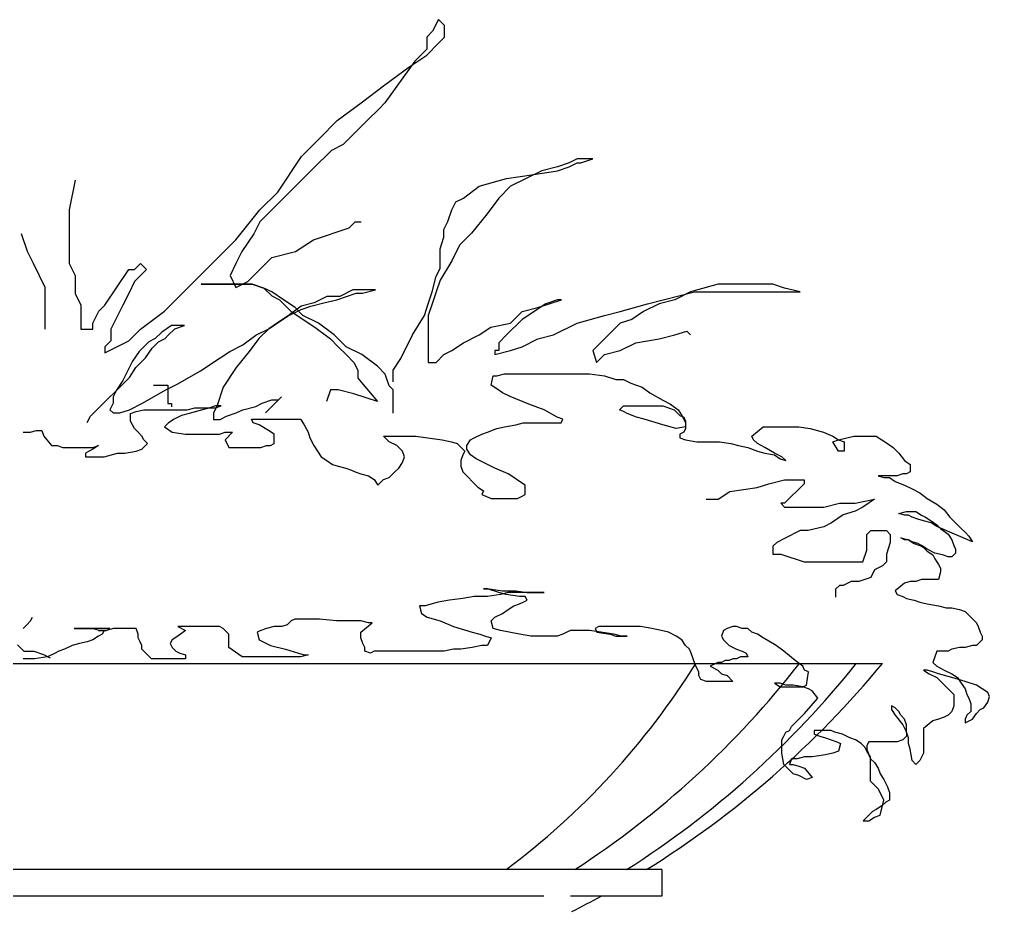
# Model space of a CAD drawing. Header units: millimetres. Extents: x 0 to 25200, y 0 to 17820.
# Drawn here: x 20078.5 to 20353.3, y 9381.8 to 9634.7 of the extents above; entities that cross this region are included whole.
import ezdxf

# ---------------------------------------------------------------- set-up
doc = ezdxf.new("R2010")
doc.units = ezdxf.units.MM
doc.header["$LTSCALE"] = 100
doc.header["$MEASUREMENT"] = 0
doc.layers.add('CO-TREE', color=251, linetype='Continuous')

# ---------------------------------------------------------------- blocks, each defined once
blk = doc.blocks.new('T-314')
at = {"layer": 'CO-TREE'}
for p, q in [((86.74, 282.51), (85.05, 279.13)), ((88.43, 280.82), (86.74, 282.51)), ((88.43, 277.45), (88.43, 280.82)), ((85.05, 279.13), (83.36, 277.45)), ((83.36, 277.45), (83.36, 274.07)), ((83.36, 272.38), (86.74, 275.76)), ((86.74, 275.76), (88.43, 277.45)), ((78.3, 269.01), (83.36, 272.38)), ((81.68, 272.38), (79.99, 270.69)), ((83.36, 274.07), (81.68, 272.38)), ((79.99, 270.69), (71.55, 258.88)), ((71.55, 263.94), (78.3, 269.01)), ((64.79, 258.88), (71.55, 263.94)), ((58.04, 253.82), (64.79, 258.88)), ((71.55, 258.88), (69.86, 257.19)), ((69.86, 257.19), (66.48, 253.82)), ((52.97, 248.75), (58.04, 253.82)), ((66.48, 253.82), (63.1, 250.44)), ((63.1, 250.44), (59.73, 247.07)), ((47.91, 243.69), (52.97, 248.75)), ((56.35, 245.38), (51.28, 240.31)), ((59.73, 247.07), (56.35, 245.38)), ((41.15, 233.56), (47.91, 243.69)), ((125.96, 242.96), (123.75, 241.85)), ((130.4, 242.96), (125.96, 242.96)), ((127.07, 241.85), (130.4, 242.96)), ((51.28, 240.31), (47.91, 236.94)), ((115.98, 239.63), (107.11, 235.2)), ((113.76, 238.53), (120.42, 239.63)), ((120.42, 240.74), (115.98, 239.63)), ((123.75, 241.85), (120.42, 240.74)), ((120.42, 239.63), (123.75, 240.74)), ((123.75, 240.74), (125.96, 241.85)), ((125.96, 241.85), (127.07, 241.85)), ((-16.25, 236.94), (-17.94, 228.5)), ((47.91, 236.94), (44.53, 233.56)), ((98.23, 235.2), (106, 237.42)), ((106, 237.42), (113.76, 238.53)), ((93.8, 231.87), (98.23, 235.2)), ((107.11, 235.2), (103.78, 231.87)), ((36.09, 228.5), (41.15, 233.56)), ((44.53, 233.56), (39.46, 228.5)), ((91.58, 230.76), (93.8, 231.87)), ((103.78, 231.87), (100.45, 227.44)), ((-17.94, 228.5), (-17.94, 213.31)), ((29.33, 220.06), (36.09, 228.5)), ((39.46, 228.5), (36.09, 225.12)), ((89.36, 225.22), (90.47, 228.55)), ((90.47, 228.55), (91.58, 230.76)), ((100.45, 227.44), (96.02, 221.89)), ((36.09, 225.12), (34.4, 221.75)), ((51.28, 220.06), (61.41, 223.44)), ((61.41, 223.44), (63.1, 225.12)), ((63.1, 225.12), (64.79, 225.12)), ((88.25, 223), (89.36, 225.22)), ((88.25, 220.79), (88.25, 223)), ((-29.76, 216.69), (-31.45, 221.75)), ((24.27, 215), (29.33, 220.06)), ((34.4, 221.75), (31.02, 216.69)), ((46.22, 216.69), (51.28, 220.06)), ((87.14, 217.46), (88.25, 220.79)), ((96.02, 221.89), (92.69, 218.57)), ((87.14, 211.92), (87.14, 217.46)), ((92.69, 218.57), (90.47, 214.13)), ((-28.07, 213.31), (-29.76, 216.69)), ((15.83, 206.56), (24.27, 215)), ((31.02, 216.69), (29.33, 213.31)), ((36.09, 211.62), (39.46, 215)), ((39.46, 215), (46.22, 216.69)), ((-24.7, 206.56), (-28.07, 213.31)), ((-17.94, 213.31), (-16.25, 209.94)), ((0.63, 211.62), (2.32, 213.31)), ((2.32, 213.31), (4.01, 211.62)), ((29.33, 213.31), (27.65, 209.94)), ((86.03, 209.7), (87.14, 211.92)), ((90.47, 214.13), (87.14, 208.59)), ((-16.25, 209.94), (-16.25, 204.87)), ((-7.81, 201.5), (-1.06, 211.62)), ((-1.06, 211.62), (0.63, 211.62)), ((4.01, 211.62), (0.63, 208.25)), ((27.65, 209.94), (29.33, 206.56)), ((32.71, 208.25), (36.09, 211.62)), ((84.92, 205.26), (86.03, 209.7)), ((-24.7, 194.75), (-24.7, 206.56)), ((0.63, 208.25), (-1.06, 204.87)), ((9.07, 199.81), (15.83, 206.56)), ((19.48, 207.48), (33.9, 207.48)), ((33.9, 207.48), (19.48, 207.48)), ((29.33, 206.56), (32.71, 208.25)), ((33.9, 207.48), (37.23, 206.37)), ((37.23, 206.37), (33.9, 207.48)), ((37.23, 206.37), (39.45, 204.15)), ((39.45, 205.26), (37.23, 206.37)), ((87.14, 208.59), (86.03, 205.26)), ((165.9, 207.48), (158.13, 205.26)), ((181.42, 207.48), (165.9, 207.48)), ((184.75, 206.37), (181.42, 207.48)), ((189.19, 205.26), (184.75, 206.37)), ((-16.25, 204.87), (-14.57, 201.5)), ((-1.06, 204.87), (-2.75, 201.5)), ((42.77, 203.05), (39.45, 205.26)), ((39.45, 204.15), (41.67, 203.05)), ((55.11, 203.99), (51.44, 202.16)), ((58.78, 203.99), (55.11, 203.99)), ((57.86, 203.08), (60.61, 203.99)), ((62.45, 205.83), (58.78, 203.99)), ((60.61, 203.99), (63.37, 204.91)), ((68.87, 205.83), (62.45, 205.83)), ((63.37, 204.91), (65.2, 204.91)), ((65.2, 204.91), (68.87, 205.83)), ((83.81, 201.94), (84.92, 205.26)), ((86.03, 205.26), (84.92, 201.94)), ((145.93, 201.94), (154.8, 204.15)), ((158.13, 205.26), (153.69, 203.05)), ((154.8, 204.15), (159.24, 205.26)), ((159.24, 205.26), (189.19, 205.26)), ((-14.57, 201.5), (-14.57, 194.75)), ((-9.5, 199.81), (-7.81, 201.5)), ((-2.75, 201.5), (-6.12, 194.75)), ((41.67, 203.05), (44.99, 199.72)), ((46.1, 200.83), (42.77, 203.05)), ((47.77, 201.24), (44.1, 198.49)), ((48.32, 198.61), (46.1, 200.83)), ((51.44, 202.16), (47.77, 201.24)), ((47.77, 200.32), (50.52, 201.24)), ((50.52, 201.24), (54.19, 202.16)), ((54.19, 202.16), (57.86, 203.08)), ((82.71, 198.61), (83.81, 201.94)), ((84.92, 201.94), (83.81, 198.61)), ((117.09, 201.94), (110.44, 197.5)), ((110.44, 199.72), (114.87, 200.83)), ((114.87, 200.83), (121.53, 203.05)), ((120.42, 203.05), (117.09, 201.94)), ((121.53, 203.05), (120.42, 203.05)), ((138.17, 199.72), (145.93, 201.94)), ((149.26, 201.94), (144.82, 199.72)), ((153.69, 203.05), (149.26, 201.94)), ((-11.19, 196.43), (-9.5, 199.81)), ((2.32, 194.75), (9.07, 199.81)), ((44.1, 198.49), (41.35, 196.66)), ((41.35, 196.66), (44.1, 198.49)), ((44.1, 198.49), (47.77, 200.32)), ((44.99, 199.72), (51.65, 195.28)), ((52.76, 196.39), (48.32, 198.61)), ((79.38, 193.07), (82.71, 198.61)), ((83.81, 198.61), (83.81, 185.31)), ((107.11, 196.39), (110.44, 199.72)), ((125.96, 196.39), (133.73, 198.61)), ((133.73, 198.61), (138.17, 199.72)), ((144.82, 199.72), (141.49, 197.5)), ((-11.19, 194.75), (-11.19, 196.43)), ((11.07, 195.74), (8.32, 193.9)), ((14.74, 195.74), (11.07, 195.74)), ((11.99, 194.82), (14.74, 195.74)), ((41.35, 196.66), (38.6, 194.82)), ((38.6, 194.82), (41.35, 196.66)), ((51.65, 195.28), (56.08, 191.96)), ((57.19, 193.07), (52.76, 196.39)), ((98.23, 193.07), (101.56, 195.28)), ((101.56, 195.28), (107.11, 196.39)), ((110.44, 197.5), (106, 193.07)), ((119.31, 193.07), (125.96, 196.39)), ((138.17, 196.39), (135.95, 194.18)), ((141.49, 197.5), (138.17, 196.39)), ((-14.57, 194.75), (-11.19, 194.75)), ((-6.12, 194.75), (-6.12, 191.37)), ((-1.06, 191.37), (2.32, 194.75)), ((8.32, 193.9), (6.48, 192.07)), ((9.24, 192.07), (10.15, 192.99)), ((10.15, 192.99), (11.99, 194.82)), ((31.26, 190.24), (34.93, 192.99)), ((34.93, 192.99), (38.6, 194.82)), ((38.6, 194.82), (35.84, 192.07)), ((60.52, 189.74), (57.19, 193.07)), ((76.05, 186.41), (79.38, 193.07)), ((93.8, 190.85), (98.23, 193.07)), ((106, 193.07), (103.78, 190.85)), ((114.87, 191.96), (119.31, 193.07)), ((135.95, 194.18), (133.73, 191.96)), ((149.26, 191.96), (153.69, 193.07)), ((153.69, 193.07), (157.02, 194.18)), ((157.02, 194.18), (158.13, 193.07)), ((-7.81, 187.99), (-1.06, 191.37)), ((-6.12, 191.37), (-7.81, 189.68)), ((-7.81, 189.68), (-7.81, 187.99)), ((4.65, 191.15), (1.9, 188.4)), ((6.48, 192.07), (4.65, 191.15)), ((5.57, 189.32), (7.4, 191.15)), ((7.4, 191.15), (9.24, 192.07)), ((27.59, 188.4), (31.26, 190.24)), ((35.84, 192.07), (33.09, 188.4)), ((56.08, 191.96), (58.3, 189.74)), ((58.3, 189.74), (60.52, 187.52)), ((64.96, 187.52), (60.52, 189.74)), ((90.47, 188.63), (93.8, 190.85)), ((103.78, 190.85), (103.78, 188.63)), ((107.11, 188.63), (110.44, 189.74)), ((110.44, 189.74), (114.87, 191.96)), ((131.51, 189.74), (130.4, 188.63)), ((133.73, 191.96), (131.51, 189.74)), ((138.17, 188.63), (142.6, 190.85)), ((142.6, 190.85), (149.26, 191.96)), ((1.9, 188.4), (0.06, 185.65)), ((3.73, 186.57), (5.57, 189.32)), ((24.83, 186.57), (27.59, 188.4)), ((33.09, 188.4), (29.42, 183.82)), ((60.52, 187.52), (62.74, 185.31)), ((69.4, 184.2), (64.96, 187.52)), ((86.03, 185.31), (88.25, 187.52)), ((88.25, 187.52), (90.47, 188.63)), ((102.67, 187.52), (107.11, 188.63)), ((102.67, 188.63), (102.67, 187.52)), ((103.78, 188.63), (102.67, 188.63)), ((130.4, 188.63), (131.51, 185.31)), ((131.51, 185.31), (133.73, 187.52)), ((133.73, 187.52), (138.17, 188.63)), ((0.06, 185.65), (-2.69, 180.15)), ((0.98, 183.82), (3.73, 186.57)), ((19.33, 182.9), (24.83, 186.57)), ((62.74, 185.31), (63.85, 183.09)), ((71.61, 181.98), (69.4, 184.2)), ((73.83, 183.09), (76.05, 186.41)), ((83.81, 185.31), (86.03, 185.31)), ((-0.85, 181.07), (0.98, 183.82)), ((12.91, 179.23), (19.33, 182.9)), ((29.42, 183.82), (25.75, 178.31)), ((63.85, 183.09), (63.85, 180.87)), ((72.72, 178.65), (71.61, 181.98)), ((73.83, 179.76), (73.83, 183.09)), ((101.64, 178.85), (102.17, 181.52)), ((102.17, 181.52), (103.24, 181.52)), ((103.24, 181.52), (105.38, 182.06)), ((105.38, 182.06), (129.45, 182.06)), ((129.45, 182.06), (133.73, 181.52)), ((133.73, 181.52), (136.93, 180.45)), ((-10.95, 170.98), (-0.85, 181.07)), ((-2.69, 180.15), (-4.52, 177.4)), ((5.94, 178.83), (10.04, 178.83)), ((9.24, 177.4), (12.91, 179.23)), ((10.04, 178.83), (10.04, 173.7)), ((63.85, 180.87), (69.4, 174.22)), ((73.83, 177.54), (72.72, 178.65)), ((103.24, 177.78), (101.64, 178.85)), ((136.93, 180.45), (139.07, 180.45)), ((139.07, 180.45), (141.21, 179.39)), ((141.21, 179.39), (144.42, 178.32)), ((-4.52, 177.4), (-5.44, 175.56)), ((2.82, 173.73), (9.24, 177.4)), ((25.75, 178.31), (23.92, 172.81)), ((56.08, 177.54), (54.98, 174.22)), ((58.3, 177.54), (56.08, 177.54)), ((62.74, 176.44), (58.3, 177.54)), ((69.4, 174.22), (62.74, 176.44)), ((73.83, 170.89), (73.83, 177.54)), ((104.85, 176.71), (103.24, 177.78)), ((106.99, 175.64), (104.85, 176.71)), ((144.42, 178.32), (146.56, 176.71)), ((146.56, 176.71), (150.3, 174.57)), ((-5.44, 173.73), (-6.36, 171.9)), ((-5.44, 175.56), (-5.44, 173.73)), ((-0.85, 171.9), (2.82, 173.73)), ((10.04, 173.7), (11.07, 173.7)), ((11.07, 173.7), (11.07, 172.68)), ((34.93, 172.81), (36.76, 173.73)), ((36.76, 173.73), (39.51, 174.65)), ((42.27, 175.56), (37.68, 170.98)), ((39.51, 174.65), (41.35, 174.65)), ((41.35, 174.65), (42.27, 175.56)), ((112.33, 173.51), (106.99, 175.64)), ((116.61, 171.9), (112.33, 173.51)), ((150.3, 174.57), (152.44, 173.51)), ((152.44, 173.51), (154.58, 171.9)), ((-11.86, 170.06), (-10.95, 170.98)), ((-6.36, 171.9), (-5.44, 170.98)), ((-5.44, 170.98), (-3.61, 170.98)), ((-3.61, 170.98), (-0.85, 171.9)), ((-0.51, 170.83), (1.1, 171.37)), ((-0.51, 168.69), (-0.51, 170.83)), ((1.1, 171.37), (3.24, 171.9)), ((3.24, 171.9), (15.54, 171.9)), ((16.07, 170.83), (13.93, 170.3)), ((15.54, 171.9), (17.68, 172.44)), ((19.81, 171.9), (16.07, 170.83)), ((17.68, 172.44), (23.56, 172.44)), ((21.95, 172.44), (19.81, 171.9)), ((23.56, 172.97), (21.95, 172.44)), ((23.92, 172.81), (23, 170.98)), ((23, 170.98), (23, 169.14)), ((25.16, 172.97), (23.56, 172.97)), ((23.56, 172.44), (25.16, 172.97)), ((26.67, 170.06), (29.42, 170.98)), ((29.42, 170.98), (31.26, 171.9)), ((31.26, 171.9), (34.93, 172.81)), ((120.36, 169.76), (116.61, 171.9)), ((138, 171.9), (139.07, 172.97)), ((139.07, 171.37), (138, 171.9)), ((139.07, 172.97), (150.3, 172.97)), ((140.14, 170.83), (139.07, 171.37)), ((142.82, 169.76), (140.14, 170.83)), ((150.3, 172.97), (151.91, 172.44)), ((151.91, 172.44), (153.51, 171.9)), ((153.51, 171.9), (155.12, 170.3)), ((154.58, 171.9), (155.65, 170.3)), ((-12.78, 168.23), (-11.86, 170.06)), ((0.03, 167.62), (-0.51, 168.69)), ((10.19, 168.16), (9.12, 167.09)), ((11.79, 169.23), (10.19, 168.16)), ((13.93, 170.3), (11.79, 169.23)), ((23, 169.14), (24.83, 169.14)), ((24.83, 169.14), (26.67, 170.06)), ((33.72, 169.23), (47.62, 169.23)), ((34.25, 168.16), (33.72, 169.23)), ((35.86, 167.62), (34.25, 168.16)), ((47.62, 169.23), (48.69, 167.62)), ((108.59, 167.62), (110.73, 168.16)), ((110.73, 168.16), (121.43, 168.16)), ((121.96, 169.23), (120.36, 169.76)), ((121.43, 168.16), (121.96, 169.23)), ((144.96, 169.23), (142.82, 169.76)), ((150.3, 167.62), (144.96, 169.23)), ((155.12, 170.3), (156.19, 169.76)), ((155.65, 170.3), (156.19, 169.23)), ((156.19, 169.76), (156.72, 168.69)), ((156.19, 169.23), (156.72, 168.16)), ((156.72, 168.69), (156.72, 166.56)), ((156.72, 168.16), (156.72, 167.09)), ((-30.99, 165.49), (-28.85, 165.49)), ((-28.85, 165.49), (-27.25, 166.02)), ((-27.25, 166.02), (-25.64, 166.02)), ((-25.64, 166.02), (-25.11, 164.42)), ((0.56, 166.56), (0.03, 167.62)), ((1.63, 165.49), (0.56, 166.56)), ((2.7, 164.42), (1.63, 165.49)), ((9.12, 167.09), (11.26, 165.49)), ((11.26, 165.49), (15, 164.95)), ((15, 164.95), (24.63, 164.95)), ((24.63, 164.95), (26.23, 165.49)), ((28.37, 165.49), (26.23, 163.35)), ((26.23, 165.49), (28.37, 165.49)), ((38.53, 166.02), (35.86, 167.62)), ((40.14, 164.95), (38.53, 166.02)), ((40.14, 162.28), (40.14, 164.95)), ((48.69, 167.62), (49.23, 166.56)), ((49.23, 166.56), (49.76, 165.49)), ((49.76, 165.49), (50.3, 163.88)), ((96.83, 163.88), (98.96, 164.95)), ((98.96, 164.95), (100.57, 165.49)), ((100.57, 165.49), (103.24, 166.56)), ((103.24, 166.56), (105.38, 167.09)), ((105.38, 167.09), (108.59, 167.62)), ((154.05, 166.56), (150.3, 167.62)), ((156.72, 167.09), (154.05, 166.56)), ((156.19, 165.49), (155.12, 164.95)), ((155.12, 164.95), (155.12, 163.88)), ((156.72, 166.56), (156.19, 165.49)), ((175.44, 164.42), (178.65, 167.09)), ((178.65, 167.09), (188.81, 167.09)), ((188.81, 167.09), (192.02, 166.56)), ((192.02, 166.56), (195.76, 165.49)), ((195.76, 165.49), (198.44, 164.42)), ((-25.11, 164.42), (-22.97, 161.74)), ((3.24, 163.35), (2.7, 164.42)), ((2.7, 160.68), (4.31, 162.28)), ((4.31, 162.28), (3.24, 163.35)), ((26.23, 163.35), (27.3, 161.21)), ((39.07, 161.74), (40.14, 162.28)), ((50.3, 163.88), (51.37, 161.74)), ((71.15, 164.42), (80.25, 164.42)), ((72.76, 162.81), (71.15, 164.42)), ((74.9, 161.74), (72.76, 162.81)), ((80.25, 164.42), (87.73, 163.35)), ((87.73, 163.35), (90.41, 162.81)), ((90.41, 162.81), (92.01, 162.28)), ((92.01, 162.28), (94.15, 160.14)), ((94.69, 161.74), (95.76, 163.35)), ((95.76, 163.35), (96.83, 163.88)), ((155.12, 163.88), (156.72, 163.35)), ((156.72, 163.35), (159.93, 162.81)), ((159.93, 162.81), (166.35, 162.81)), ((166.35, 162.81), (169.56, 162.28)), ((169.56, 162.28), (171.7, 161.74)), ((175.97, 163.35), (175.44, 164.42)), ((177.04, 162.28), (175.97, 163.35)), ((179.18, 161.21), (177.04, 162.28)), ((198.44, 164.42), (200.04, 163.35)), ((198.44, 162.81), (200.04, 163.35)), ((200.04, 160.14), (198.44, 162.81)), ((200.04, 163.35), (204.32, 164.42)), ((200.04, 163.35), (201.64, 162.81)), ((201.64, 162.81), (201.64, 160.14)), ((204.32, 164.42), (210.74, 164.42)), ((210.74, 164.42), (212.34, 163.35)), ((212.34, 163.35), (213.95, 162.28)), ((213.95, 162.28), (215.55, 161.21)), ((-22.97, 161.74), (-21.36, 161.74)), ((-21.36, 161.74), (-19.76, 161.21)), ((-19.76, 161.21), (-11.2, 161.21)), ((-12.27, 160.14), (-13.34, 159.61)), ((-13.34, 159.61), (-13.34, 158.54)), ((-11.2, 160.68), (-12.27, 160.14)), ((-9.6, 161.74), (-11.2, 160.68)), ((-11.2, 161.21), (-9.6, 161.74)), ((-7.99, 158.54), (-4.25, 159.61)), ((-4.25, 159.61), (-2.11, 159.61)), ((-2.11, 159.61), (1.1, 160.14)), ((1.1, 160.14), (2.7, 160.68)), ((27.3, 161.21), (36.39, 161.21)), ((36.39, 161.21), (38, 161.74)), ((38, 161.74), (39.07, 161.74)), ((51.37, 161.74), (52.44, 160.14)), ((52.44, 160.14), (53.51, 158.54)), ((76.5, 160.14), (74.9, 161.74)), ((77.04, 158.54), (76.5, 160.14)), ((94.15, 160.14), (93.62, 159.07)), ((94.69, 160.68), (94.69, 161.74)), ((95.76, 159.07), (94.69, 160.68)), ((171.7, 161.74), (174.37, 161.21)), ((174.37, 161.21), (177.04, 160.14)), ((177.04, 160.14), (179.18, 159.61)), ((181.86, 159.61), (179.18, 161.21)), ((179.18, 159.61), (181.86, 159.07)), ((184, 158.54), (181.86, 159.61)), ((201.64, 160.14), (200.04, 160.14)), ((215.55, 161.21), (217.15, 159.61)), ((217.15, 159.61), (218.76, 157.47)), ((-13.34, 158.54), (-7.99, 158.54)), ((53.51, 158.54), (55.11, 157.47)), ((55.11, 157.47), (56.72, 156.4)), ((75.43, 155.33), (76.5, 156.93)), ((76.5, 156.93), (77.04, 158.54)), ((93.62, 159.07), (93.08, 157.47)), ((93.08, 157.47), (93.08, 155.86)), ((97.36, 158), (95.76, 159.07)), ((99.5, 156.93), (97.36, 158)), ((102.71, 155.33), (99.5, 156.93)), ((181.86, 159.07), (183.46, 158)), ((183.46, 158), (185.07, 157.47)), ((185.07, 157.47), (184, 158.54)), ((218.76, 157.47), (220.36, 156.4)), ((56.72, 156.4), (58.32, 155.86)), ((58.32, 155.86), (60.46, 155.33)), ((60.46, 155.33), (62.06, 154.8)), ((62.06, 154.8), (63.13, 154.26)), ((63.13, 154.26), (64.74, 153.73)), ((72.76, 152.66), (74.36, 154.26)), ((74.36, 154.26), (75.43, 155.33)), ((93.08, 155.86), (93.62, 154.26)), ((93.62, 154.26), (97.89, 149.98)), ((106.45, 153.73), (102.71, 155.33)), ((220.36, 154.26), (219.29, 153.73)), ((220.36, 156.4), (220.36, 154.26)), ((64.74, 153.73), (66.88, 153.19)), ((66.88, 153.19), (68.48, 152.12)), ((68.48, 152.12), (69.55, 150.52)), ((69.55, 150.52), (71.15, 152.12)), ((71.15, 152.12), (72.76, 152.66)), ((108.06, 152.66), (106.45, 153.73)), ((109.66, 151.59), (108.06, 152.66)), ((111.26, 150.52), (109.66, 151.59)), ((180.32, 150.93), (184.75, 152.04)), ((184.75, 152.04), (190.3, 152.04)), ((190.3, 152.04), (190.3, 150.93)), ((211.27, 153.19), (212.88, 152.66)), ((216.62, 153.19), (211.27, 153.19)), ((212.88, 152.66), (214.48, 152.66)), ((214.48, 152.66), (216.08, 151.59)), ((216.08, 151.59), (218.76, 150.52)), ((218.22, 153.73), (216.62, 153.19)), ((219.29, 153.73), (218.22, 153.73)), ((97.89, 149.98), (99.5, 148.91)), ((99.5, 148.91), (98.96, 147.85)), ((111.26, 147.85), (111.26, 150.52)), ((165.9, 146.5), (169.22, 148.72)), ((169.22, 148.72), (176.99, 149.83)), ((176.99, 149.83), (180.32, 150.93)), ((190.3, 150.93), (184.75, 145.39)), ((218.76, 150.52), (220.9, 149.45)), ((220.9, 149.45), (223.04, 148.38)), ((98.96, 147.85), (101.64, 146.78)), ((101.64, 146.78), (109.13, 146.78)), ((109.13, 146.78), (110.2, 147.31)), ((110.2, 147.31), (111.26, 147.85)), ((162.57, 146.5), (165.9, 146.5)), ((204.72, 145.39), (210.26, 146.5)), ((210.26, 146.5), (206.94, 144.28)), ((223.04, 148.38), (225.18, 146.78)), ((225.18, 146.78), (227.85, 145.17)), ((183.64, 145.39), (184.75, 144.28)), ((184.75, 145.39), (183.64, 145.39)), ((184.75, 144.28), (195.84, 144.28)), ((195.84, 144.28), (200.28, 145.39)), ((200.28, 145.39), (204.72, 145.39)), ((204.72, 143.17), (201.39, 142.06)), ((206.94, 144.28), (204.72, 143.17)), ((217.15, 142.5), (219.29, 143.03)), ((219.29, 143.03), (221.97, 143.03)), ((221.97, 143.03), (223.57, 141.97)), ((227.85, 145.17), (229.99, 143.57)), ((229.99, 143.57), (231.59, 141.43)), ((201.39, 142.06), (198.06, 139.85)), ((218.76, 141.97), (217.15, 142.5)), ((219.83, 141.97), (218.76, 141.97)), ((220.9, 141.43), (219.83, 141.97)), ((222.5, 140.9), (220.9, 141.43)), ((224.11, 140.36), (222.5, 140.9)), ((223.57, 141.97), (224.64, 141.43)), ((226.25, 139.83), (224.11, 140.36)), ((224.64, 141.43), (226.25, 140.36)), ((226.25, 140.36), (227.85, 139.29)), ((231.59, 141.43), (233.2, 139.83)), ((189.19, 137.63), (184.75, 135.41)), ((191.41, 137.63), (189.19, 137.63)), ((195.84, 138.74), (191.41, 137.63)), ((198.06, 139.85), (195.84, 138.74)), ((208.05, 136.52), (209.15, 137.63)), ((209.15, 137.63), (213.59, 137.63)), ((213.59, 137.63), (214.7, 136.52)), ((227.85, 138.76), (226.25, 139.83)), ((227.85, 139.29), (228.92, 138.22)), ((231.59, 137.15), (227.85, 138.76)), ((228.92, 138.22), (231.06, 136.62)), ((233.2, 139.83), (234.8, 138.22)), ((234.8, 138.22), (235.87, 137.15)), ((184.75, 135.41), (182.53, 134.3)), ((208.05, 132.09), (208.05, 136.52)), ((214.7, 136.52), (214.7, 134.3)), ((217.69, 135.55), (219.83, 135.02)), ((218.76, 135.02), (217.69, 135.55)), ((219.83, 135.02), (218.76, 135.02)), ((219.83, 135.02), (221.43, 133.95)), ((220.9, 134.48), (219.83, 135.02)), ((231.06, 136.62), (232.13, 135.02)), ((235.34, 135.55), (231.59, 137.15)), ((232.13, 135.02), (232.66, 133.41)), ((238.01, 134.48), (235.34, 135.55)), ((235.87, 137.15), (236.94, 136.08)), ((236.94, 136.08), (238.01, 134.48)), ((182.53, 134.3), (181.42, 133.19)), ((181.42, 133.19), (181.42, 130.98)), ((206.94, 128.76), (208.05, 132.09)), ((214.7, 134.3), (213.59, 130.98)), ((222.5, 133.95), (220.9, 134.48)), ((221.43, 133.95), (223.04, 133.41)), ((223.57, 133.41), (222.5, 133.95)), ((223.04, 133.41), (224.11, 132.88)), ((225.18, 132.34), (223.57, 133.41)), ((224.11, 132.88), (225.18, 131.81)), ((227.32, 131.27), (225.18, 132.34)), ((232.66, 133.41), (233.2, 132.34)), ((233.2, 132.34), (233.2, 131.27)), ((181.42, 130.98), (183.64, 130.98)), ((183.64, 130.98), (190.3, 128.76)), ((213.59, 130.98), (213.59, 128.76)), ((225.18, 131.81), (226.78, 130.74)), ((226.78, 130.74), (227.32, 129.67)), ((229.45, 130.74), (227.32, 131.27)), ((227.32, 129.67), (228.38, 128.07)), ((231.06, 130.2), (229.45, 130.74)), ((232.13, 130.2), (231.06, 130.2)), ((233.2, 131.27), (232.13, 130.2)), ((190.3, 128.76), (206.94, 128.76)), ((210.26, 126.54), (209.15, 124.32)), ((212.48, 127.65), (210.26, 126.54)), ((213.59, 128.76), (212.48, 127.65)), ((228.38, 128.07), (228.92, 127)), ((228.92, 127), (228.92, 125.93)), ((209.15, 124.32), (205.83, 123.22)), ((223.57, 123.79), (221.97, 123.26)), ((228.38, 123.79), (223.57, 123.79)), ((228.92, 125.93), (228.38, 123.79)), ((99.5, 121.12), (101.1, 121.12)), ((100.57, 121.12), (99.5, 121.12)), ((103.78, 120.05), (100.57, 121.12)), ((101.1, 121.12), (104.85, 120.58)), ((200.28, 122.11), (199.17, 121)), ((199.17, 121), (199.17, 118.78)), ((201.39, 122.11), (200.28, 122.11)), ((203.61, 123.22), (201.39, 122.11)), ((205.83, 123.22), (203.61, 123.22)), ((218.76, 122.72), (216.08, 120.58)), ((220.36, 123.26), (218.76, 122.72)), ((221.97, 123.26), (220.36, 123.26)), ((93.62, 118.44), (89.87, 117.91)), ((96.83, 118.98), (93.62, 118.44)), ((100.57, 118.98), (96.83, 118.98)), ((104.31, 119.51), (100.57, 118.98)), ((105.92, 119.51), (103.78, 120.05)), ((106.45, 120.05), (104.31, 119.51)), ((104.85, 120.58), (108.59, 120.58)), ((109.66, 118.98), (105.92, 119.51)), ((116.61, 120.05), (106.45, 120.05)), ((108.59, 120.58), (111.8, 120.05)), ((111.26, 118.98), (109.66, 118.98)), ((111.8, 117.91), (111.26, 118.98)), ((111.8, 120.05), (116.61, 120.05)), ((216.08, 120.58), (216.62, 119.51)), ((216.62, 119.51), (218.22, 118.98)), ((218.22, 118.98), (219.29, 118.44)), ((219.29, 118.44), (221.43, 117.91)), ((81.32, 116.31), (81.85, 114.17)), ((82.92, 116.31), (81.32, 116.31)), ((86.66, 117.37), (82.92, 116.31)), ((89.87, 117.91), (86.66, 117.37)), ((106.45, 115.24), (108.06, 116.31)), ((108.06, 116.31), (109.66, 116.84)), ((109.66, 116.84), (110.73, 117.37)), ((110.73, 117.37), (111.8, 117.91)), ((221.43, 117.91), (223.04, 117.37)), ((223.04, 117.37), (225.18, 116.84)), ((225.18, 116.84), (228.38, 116.31)), ((228.38, 116.31), (230.52, 115.77)), ((230.52, 115.77), (232.13, 115.77)), ((232.13, 115.77), (234.27, 115.24)), ((-28.85, 112.03), (-28.32, 113.1)), ((81.85, 114.17), (83.46, 113.1)), ((83.46, 113.1), (87.2, 112.03)), ((101.64, 112.03), (102.71, 113.1)), ((102.71, 113.1), (104.85, 114.17)), ((104.85, 114.17), (106.45, 115.24)), ((234.27, 115.24), (235.87, 114.7)), ((235.87, 114.7), (239.08, 111.49)), ((-30.99, 109.89), (-29.92, 110.96)), ((-29.92, 110.96), (-28.85, 112.03)), ((12.86, 110.43), (15, 109.36)), ((24.63, 110.43), (12.86, 110.43)), ((25.7, 109.89), (24.63, 110.43)), ((40.14, 110.43), (38, 109.89)), ((42.28, 110.43), (40.14, 110.43)), ((43.88, 110.96), (42.28, 110.43)), ((44.95, 112.03), (43.88, 110.96)), ((46.02, 112.56), (44.95, 112.03)), ((52.97, 112.56), (46.02, 112.56)), ((57.79, 112.03), (52.97, 112.56)), ((64.74, 112.03), (57.79, 112.03)), ((66.88, 111.49), (64.74, 112.03)), ((64.74, 108.82), (67.95, 111.49)), ((67.95, 111.49), (66.88, 111.49)), ((87.2, 112.03), (90.94, 110.43)), ((90.94, 110.43), (96.29, 108.82)), ((102.17, 109.89), (101.64, 112.03)), ((132.12, 110.43), (131.05, 109.89)), ((143.89, 110.43), (132.12, 110.43)), ((147.1, 109.89), (143.89, 110.43)), ((170.09, 110.43), (168.49, 109.89)), ((171.16, 110.43), (170.09, 110.43)), ((172.77, 109.89), (171.16, 110.43)), ((239.08, 111.49), (239.62, 110.43)), ((239.62, 110.43), (240.15, 108.82)), ((-6.39, 109.89), (-16.55, 109.89)), ((-16.55, 109.89), (-11.2, 109.89)), ((-11.2, 109.89), (-9.06, 109.36)), ((-9.6, 107.75), (-11.2, 106.68)), ((-9.6, 109.36), (-7.46, 109.36)), ((-7.46, 109.36), (-9.6, 109.36)), ((-8.53, 108.29), (-9.6, 107.75)), ((-9.06, 109.36), (-7.99, 109.36)), ((-7.99, 109.36), (-8.53, 108.29)), ((-7.46, 109.36), (-6.39, 109.89)), ((-5.32, 109.89), (-7.46, 109.36)), ((1.1, 109.89), (-5.32, 109.89)), ((1.63, 108.29), (1.1, 109.89)), ((1.63, 107.22), (1.63, 108.29)), ((2.17, 106.15), (1.63, 107.22)), ((12.86, 107.75), (11.26, 106.68)), ((15, 109.36), (12.86, 107.75)), ((27.3, 108.29), (25.7, 109.89)), ((27.3, 104.54), (27.3, 108.29)), ((36.39, 109.36), (35.32, 108.82)), ((35.32, 108.82), (35.86, 106.68)), ((38, 109.89), (36.39, 109.36)), ((64.74, 107.22), (64.74, 108.82)), ((65.27, 105.61), (64.74, 107.22)), ((96.29, 108.82), (98.43, 108.29)), ((98.43, 108.29), (100.03, 107.75)), ((100.03, 107.75), (101.64, 107.22)), ((101.64, 107.22), (100.57, 105.08)), ((104.31, 109.36), (102.17, 109.89)), ((109.66, 108.29), (104.31, 109.36)), ((112.87, 107.75), (109.66, 108.29)), ((120.36, 107.75), (112.87, 107.75)), ((121.96, 108.29), (120.36, 107.75)), ((123.03, 108.82), (121.96, 108.29)), ((124.1, 109.36), (123.03, 108.82)), ((129.45, 109.36), (124.1, 109.36)), ((132.66, 108.82), (129.45, 109.36)), ((131.05, 109.89), (131.59, 108.82)), ((131.59, 108.82), (135.33, 108.29)), ((136.4, 108.29), (132.66, 108.82)), ((135.33, 108.29), (136.93, 107.75)), ((138.54, 107.75), (136.4, 108.29)), ((136.93, 107.75), (140.14, 107.75)), ((140.14, 107.75), (138.54, 107.75)), ((149.77, 109.36), (147.1, 109.89)), ((151.91, 108.82), (149.77, 109.36)), ((154.05, 107.75), (151.91, 108.82)), ((155.65, 106.68), (154.05, 107.75)), ((167.42, 109.36), (166.88, 107.75)), ((166.88, 107.75), (167.42, 106.68)), ((168.49, 109.89), (167.42, 109.36)), ((174.37, 109.89), (172.77, 109.89)), ((175.44, 108.82), (174.37, 109.89)), ((177.04, 108.29), (175.44, 108.82)), ((178.65, 107.22), (177.04, 108.29)), ((182.39, 105.08), (178.65, 107.22)), ((240.15, 108.82), (240.68, 107.75)), ((240.68, 107.75), (240.68, 106.68)), ((-32.59, 105.31), (-30.74, 103.46)), ((-17.09, 105.08), (-19.23, 104.01)), ((-14.95, 105.61), (-17.09, 105.08)), ((-12.81, 106.15), (-14.95, 105.61)), ((-11.2, 106.68), (-12.81, 106.15)), ((2.7, 105.08), (2.17, 106.15)), ((2.7, 104.01), (2.7, 105.08)), ((11.26, 106.68), (10.72, 105.61)), ((10.72, 105.61), (11.26, 104.54)), ((11.26, 104.54), (12.33, 103.48)), ((31.05, 101.87), (27.3, 104.54)), ((35.86, 106.68), (39.07, 105.08)), ((39.07, 105.08), (43.35, 104.01)), ((65.81, 104.54), (65.27, 105.61)), ((65.81, 103.48), (65.81, 104.54)), ((96.29, 104.54), (93.08, 104.01)), ((98.96, 105.08), (96.29, 104.54)), ((100.57, 105.08), (98.96, 105.08)), ((156.72, 105.08), (155.65, 106.68)), ((157.79, 104.01), (156.72, 105.08)), ((167.42, 106.68), (169.02, 105.08)), ((169.02, 105.08), (171.16, 104.01)), ((184.53, 103.48), (182.39, 105.08)), ((234.27, 104.54), (232.13, 104.01)), ((235.87, 104.54), (234.27, 104.54)), ((238.01, 105.08), (235.87, 104.54)), ((239.08, 105.08), (238.01, 105.08)), ((240.68, 106.68), (239.08, 105.08)), ((-30.74, 103.46), (-27.96, 103.46)), ((-27.96, 103.46), (-25.19, 102.54)), ((-24.04, 101.87), (-27.78, 101.34)), ((-25.19, 102.54), (-23.34, 101.61)), ((-21.9, 102.94), (-24.04, 101.87)), ((-20.83, 103.48), (-21.9, 102.94)), ((-19.23, 104.01), (-20.83, 103.48)), ((5.38, 101.34), (2.7, 104.01)), ((12.33, 103.48), (13.4, 102.94)), ((13.4, 102.94), (15, 102.41)), ((15, 102.41), (15, 101.34)), ((47.62, 101.87), (31.05, 101.87)), ((43.35, 104.01), (47.09, 102.94)), ((47.09, 102.94), (48.69, 102.41)), ((49.76, 102.41), (47.62, 101.87)), ((48.69, 102.41), (49.76, 102.41)), ((67.41, 102.94), (65.81, 103.48)), ((68.48, 103.48), (67.41, 102.94)), ((88.27, 103.48), (68.48, 103.48)), ((90.94, 104.01), (88.27, 103.48)), ((93.08, 104.01), (90.94, 104.01)), ((158.33, 102.94), (157.79, 104.01)), ((158.86, 101.34), (158.33, 102.94)), ((171.16, 104.01), (172.77, 103.48)), ((172.23, 101.87), (171.16, 101.34)), ((174.37, 101.87), (172.23, 101.87)), ((172.77, 103.48), (173.84, 102.94)), ((173.84, 102.94), (174.37, 101.87)), ((187.74, 100.8), (184.53, 103.48)), ((227.85, 103.48), (226.78, 100.27)), ((231.06, 103.48), (227.85, 103.48)), ((232.13, 104.01), (231.06, 103.48)), ((-212.5, 100), (212.5, 100)), ((-27.78, 101.34), (-30.99, 101.34)), ((15, 101.34), (5.38, 101.34)), ((159.4, 99.73), (158.86, 101.34)), ((159.93, 98.66), (159.4, 99.73)), ((165.81, 100.27), (163.67, 99.2)), ((163.67, 99.2), (165.81, 98.13)), ((166.88, 100.27), (165.81, 100.27)), ((167.95, 100.8), (166.88, 100.27)), ((169.02, 100.8), (167.95, 100.8)), ((170.09, 101.34), (169.02, 100.8)), ((171.16, 101.34), (170.09, 101.34)), ((189.88, 99.2), (187.74, 100.8)), ((190.41, 98.13), (189.88, 99.2)), ((226.78, 100.27), (227.85, 99.2)), ((227.85, 99.2), (229.99, 98.13)), ((160.47, 97.6), (159.93, 98.66)), ((160.47, 96.53), (160.47, 97.6)), ((161, 95.46), (160.47, 96.53)), ((165.81, 98.13), (166.88, 97.06)), ((166.88, 97.06), (168.49, 96.53)), ((168.49, 96.53), (170.09, 94.92)), ((191.48, 97.6), (190.41, 98.13)), ((190.95, 93.85), (191.48, 97.6)), ((224.11, 98.13), (225.71, 97.06)), ((225.18, 98.13), (224.11, 98.13)), ((226.78, 97.6), (225.18, 98.13)), ((225.71, 97.06), (227.85, 95.99)), ((228.38, 97.06), (226.78, 97.6)), ((232.13, 95.99), (228.38, 97.06)), ((229.99, 98.13), (232.13, 97.06)), ((232.13, 97.06), (233.73, 95.99)), ((162.61, 94.92), (161, 95.46)), ((170.09, 94.92), (162.61, 94.92)), ((181.86, 94.39), (183.46, 93.32)), ((183.46, 94.39), (181.86, 94.39)), ((185.07, 93.85), (183.46, 94.39)), ((187.21, 93.85), (185.07, 93.85)), ((189.88, 93.32), (187.21, 93.85)), ((189.88, 93.32), (190.95, 93.85)), ((227.85, 95.99), (229.45, 94.39)), ((229.45, 94.39), (231.06, 92.78)), ((235.87, 94.92), (232.13, 95.99)), ((233.73, 95.99), (234.8, 94.39)), ((234.8, 94.39), (235.87, 92.78)), ((239.08, 93.85), (235.87, 94.92)), ((240.68, 92.78), (239.08, 93.85)), ((183.46, 93.32), (189.88, 93.32)), ((191.48, 92.78), (189.88, 93.32)), ((192.55, 92.25), (191.48, 92.78)), ((194.16, 90.11), (192.55, 92.25)), ((231.06, 92.78), (232.66, 91.18)), ((232.66, 91.18), (232.66, 87.97)), ((235.87, 92.78), (236.41, 91.18)), ((236.41, 91.18), (236.94, 90.11)), ((242.29, 91.72), (240.68, 92.78)), ((242.82, 90.65), (242.29, 91.72)), ((190.41, 85.83), (194.16, 90.11)), ((215.01, 87.97), (215.01, 86.9)), ((216.08, 87.44), (215.01, 87.97)), ((232.66, 87.97), (232.13, 86.37)), ((236.94, 90.11), (237.48, 88.51)), ((237.48, 88.51), (237.48, 86.37)), ((241.22, 87.44), (242.29, 89.04)), ((242.29, 89.04), (242.82, 90.65)), ((189.34, 84.77), (190.41, 85.83)), ((215.01, 86.9), (216.08, 85.3)), ((217.15, 86.37), (216.08, 87.44)), ((216.08, 85.3), (218.22, 82.63)), ((217.69, 85.3), (217.15, 86.37)), ((218.76, 84.23), (217.69, 85.3)), ((231.06, 85.3), (229.99, 84.77)), ((232.13, 86.37), (231.06, 85.3)), ((236.41, 85.3), (235.87, 84.23)), ((237.48, 86.37), (236.41, 85.3)), ((238.01, 84.23), (239.08, 85.83)), ((239.08, 85.83), (240.15, 86.9)), ((240.15, 86.9), (241.22, 87.44)), ((186.67, 82.09), (189.34, 84.77)), ((218.22, 82.63), (219.29, 80.49)), ((219.29, 82.63), (218.76, 84.23)), ((219.29, 80.49), (219.29, 82.63)), ((226.78, 83.7), (224.11, 81.56)), ((228.38, 84.23), (226.78, 83.7)), ((229.99, 84.77), (228.38, 84.23)), ((235.87, 83.16), (238.01, 84.23)), ((235.87, 84.23), (235.87, 83.16)), ((184.53, 79.42), (185.07, 80.49)), ((185.07, 80.49), (186.14, 81.02)), ((186.14, 81.02), (186.67, 82.09)), ((193.09, 81.02), (193.09, 79.95)), ((197.9, 81.02), (193.09, 81.02)), ((193.09, 79.95), (194.69, 79.42)), ((198.97, 80.49), (197.9, 81.02)), ((201.11, 79.95), (198.97, 80.49)), ((203.25, 78.89), (201.11, 79.95)), ((219.29, 80.49), (219.29, 79.42)), ((219.83, 78.89), (219.29, 80.49)), ((224.11, 81.56), (224.11, 74.61)), ((184, 78.35), (184.53, 79.42)), ((184, 74.61), (184, 78.35)), ((194.69, 79.42), (196.3, 78.89)), ((196.3, 78.89), (197.9, 78.35)), ((197.9, 78.35), (199.51, 77.82)), ((199.51, 77.82), (200.58, 77.28)), ((200.58, 77.28), (200.04, 75.14)), ((204.85, 78.35), (203.25, 78.89)), ((206.46, 77.28), (204.85, 78.35)), ((207.53, 76.21), (206.46, 77.28)), ((208.6, 77.82), (208.06, 76.75)), ((216.62, 77.82), (208.6, 77.82)), ((218.22, 78.35), (216.62, 77.82)), ((219.29, 79.42), (218.22, 78.35)), ((219.83, 77.28), (219.83, 78.89)), ((220.36, 75.68), (219.83, 77.28)), ((184.53, 71.4), (184, 74.61)), ((198.44, 74.61), (196.3, 74.07)), ((200.04, 75.14), (198.44, 74.61)), ((208.06, 75.14), (207.53, 76.21)), ((208.06, 76.75), (208.06, 75.68)), ((208.06, 75.68), (208.6, 74.07)), ((209.13, 73.54), (208.06, 75.14)), ((220.9, 72.47), (220.36, 75.68)), ((224.11, 74.61), (223.04, 72.47)), ((186.67, 73), (186.14, 71.4)), ((188.28, 73), (186.67, 73)), ((190.41, 73.54), (188.28, 73)), ((192.55, 73.54), (190.41, 73.54)), ((196.3, 74.07), (192.55, 73.54)), ((208.6, 74.07), (209.13, 73)), ((209.13, 66.59), (209.13, 73.54)), ((209.13, 73), (210.2, 71.94)), ((210.2, 71.94), (211.27, 70.33)), ((221.97, 71.4), (220.9, 72.47)), ((223.04, 72.47), (221.97, 71.4)), ((185.6, 70.33), (184.53, 71.4)), ((187.21, 68.73), (185.6, 70.33)), ((186.14, 71.4), (187.21, 71.4)), ((187.21, 71.4), (188.81, 70.87)), ((188.81, 68.19), (187.21, 68.73)), ((188.81, 70.87), (190.41, 70.33)), ((190.41, 70.33), (192.55, 67.66)), ((211.27, 70.33), (211.81, 68.73)), ((211.81, 68.73), (212.88, 67.12)), ((190.95, 67.12), (188.81, 68.19)), ((192.55, 67.66), (190.95, 67.12)), ((210.2, 65.52), (209.13, 66.59)), ((212.88, 67.12), (213.95, 64.99)), ((211.27, 64.45), (210.2, 65.52)), ((211.81, 63.38), (211.27, 64.45)), ((212.88, 61.24), (211.81, 63.38)), ((213.95, 64.99), (214.48, 63.38)), ((214.48, 63.38), (214.48, 61.24)), ((211.81, 56.97), (212.88, 61.24)), ((213.41, 60.71), (212.34, 59.64)), ((214.48, 61.24), (213.41, 60.71)), ((209.67, 58.04), (208.6, 56.97)), ((210.74, 58.57), (209.67, 58.04)), ((212.34, 59.64), (210.74, 58.57)), ((208.6, 56.97), (206.99, 55.36)), ((206.99, 55.36), (208.6, 55.36)), ((208.6, 55.36), (210.2, 56.43)), ((210.2, 56.43), (211.81, 56.97)), ((150, 41.56), (-150, 41.56)), ((150, 41.56), (150, 34.06)), ((116.53, 34.06), (-116.53, 34.06)), ((150, 34.06), (124.06, 34.06))]:
    blk.add_line(p, q, dxfattribs=at)
for centre, radius, start, end in [((-22.98, 214.08), 215.31, 306.7497, 328.0059), ((-16.41, 259.86), 260.26, 302.9924, 322.1059), ((-2.92, 266.22), 266.25, 302.4581, 321.3655), ((0, 275.74), 275.75, 301.8723, 320.4092), ((0, 275.74), 275.75, 296.83, 298.7859)]:
    blk.add_arc(centre, radius, start, end, dxfattribs=at)

msp = doc.modelspace()

# ---------------------------------------------------------------- block references
at = {"layer": 'CO-TREE'}
msp.add_blockref('T-314', (20110.49, 9352.15), dxfattribs=at)

doc.saveas('drawing.dxf')
